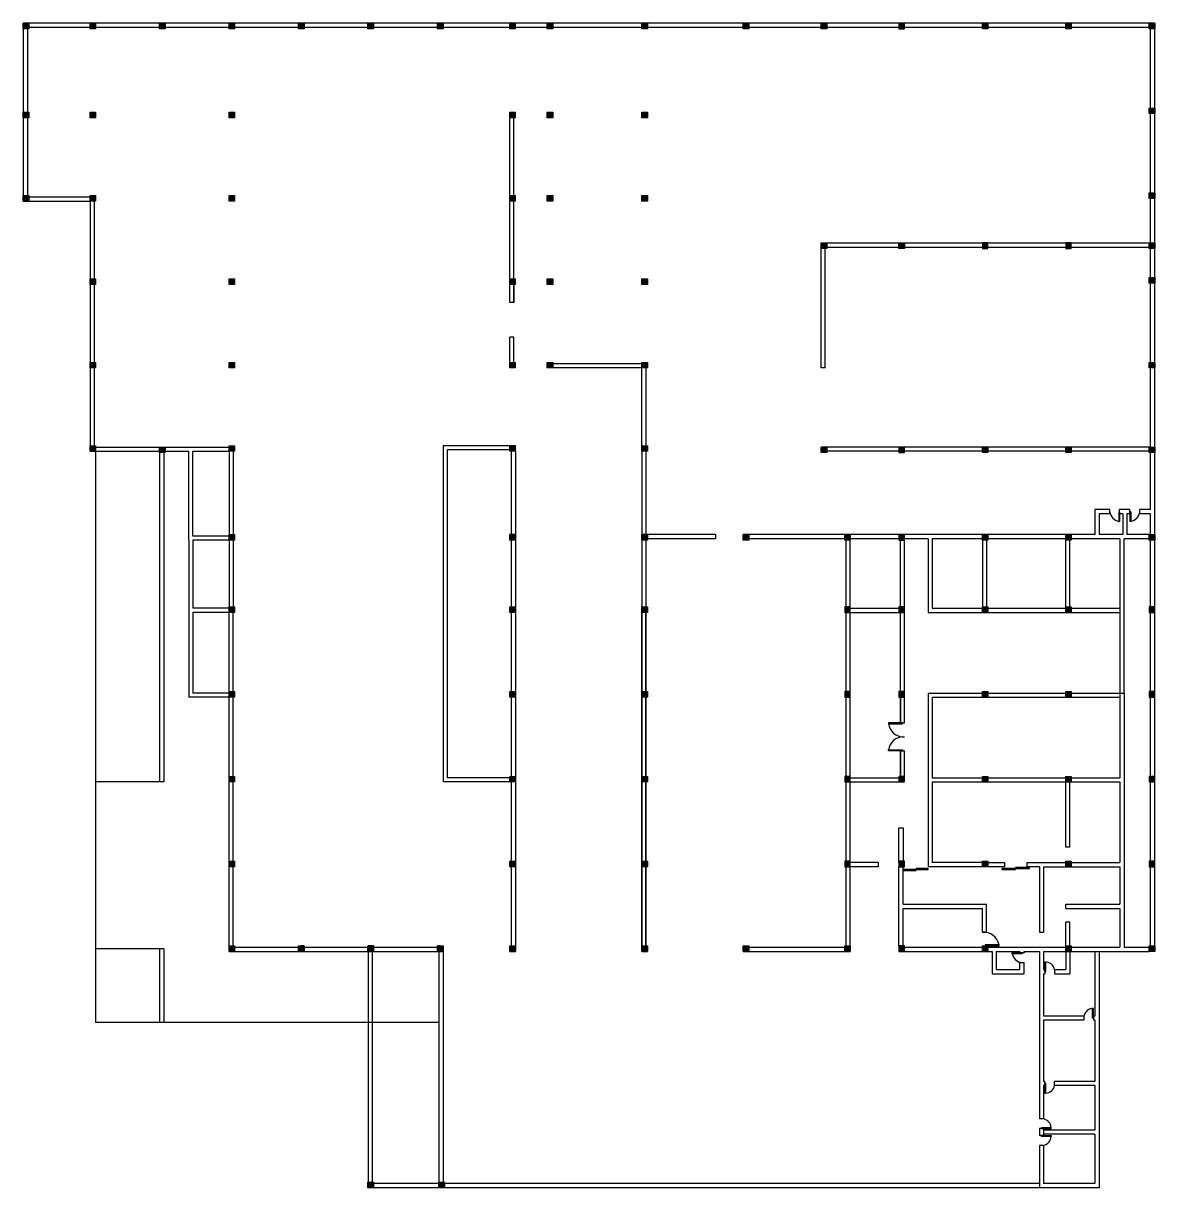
# Model space of a CAD drawing. Header units: inches. Extents: x 690793850 to 3471233902, y 1044954437 to 2780428972.
# Drawn here: x 1735337688 to 1735419088, y 1044957207 to 1045041007 of the extents above; entities that cross this region are included whole.
import ezdxf

# ---------------------------------------------------------------- set-up
doc = ezdxf.new("R2010")
doc.units = ezdxf.units.IN
doc.header["$MEASUREMENT"] = 0

# ---------------------------------------------------------------- blocks, each defined once
blk = doc.blocks.new('poste')
for p, q in [((1735358586.536575, 1045014423.977711), (1735358986.536575, 1045014423.977711)), ((1735358586.536575, 1045014023.977711), (1735358586.536575, 1045014423.977711)), ((1735358986.536575, 1045014023.977711), (1735358586.536575, 1045014023.977711)), ((1735358986.536575, 1045014423.977711), (1735358986.536575, 1045014023.977711))]:
    blk.add_line(p, q)

msp = doc.modelspace()

# ---------------------------------------------------------------- hatches: boundary and pattern name
at = {"true_color": 0xf1eb1f}
h = msp.add_hatch(color=2, dxfattribs=at)
h.dxf.hatch_style = 1
h.paths.add_polyline_path([(1735337688, 1045040607), (1735338088, 1045040607), (1735338088, 1045041007), (1735337688, 1045041007)])
h = msp.add_hatch(color=2, dxfattribs=at)
h.dxf.hatch_style = 1
h.paths.add_polyline_path([(1735342488, 1045040607), (1735342888, 1045040607), (1735342888, 1045041007), (1735342488, 1045041007)])
h = msp.add_hatch(color=2, dxfattribs=at)
h.dxf.hatch_style = 1
h.paths.add_polyline_path([(1735347488, 1045040607), (1735347888, 1045040607), (1735347888, 1045041007), (1735347488, 1045041007)])
h = msp.add_hatch(color=2, dxfattribs=at)
h.dxf.hatch_style = 1
h.paths.add_polyline_path([(1735352488, 1045040607), (1735352888, 1045040607), (1735352888, 1045041007), (1735352488, 1045041007)])
h = msp.add_hatch(color=2, dxfattribs=at)
h.dxf.hatch_style = 1
h.paths.add_polyline_path([(1735357488, 1045040607), (1735357888, 1045040607), (1735357888, 1045041007), (1735357488, 1045041007)])
h = msp.add_hatch(color=2, dxfattribs=at)
h.dxf.hatch_style = 1
h.paths.add_polyline_path([(1735362488, 1045040607), (1735362888, 1045040607), (1735362888, 1045041007), (1735362488, 1045041007)])
h = msp.add_hatch(color=2, dxfattribs=at)
h.dxf.hatch_style = 1
h.paths.add_polyline_path([(1735367488, 1045040607), (1735367888, 1045040607), (1735367888, 1045041007), (1735367488, 1045041007)])
h = msp.add_hatch(color=2, dxfattribs=at)
h.dxf.hatch_style = 1
h.paths.add_polyline_path([(1735372688, 1045040607), (1735373088, 1045040607), (1735373088, 1045041007), (1735372688, 1045041007)])
h = msp.add_hatch(color=2, dxfattribs=at)
h.dxf.hatch_style = 1
h.paths.add_polyline_path([(1735375388, 1045040607), (1735375788, 1045040607), (1735375788, 1045041007), (1735375388, 1045041007)])
h = msp.add_hatch(color=2, dxfattribs=at)
h.dxf.hatch_style = 1
h.paths.add_polyline_path([(1735382188, 1045040607), (1735382588, 1045040607), (1735382588, 1045041007), (1735382188, 1045041007)])
h = msp.add_hatch(color=2, dxfattribs=at)
h.dxf.hatch_style = 1
h.paths.add_polyline_path([(1735389488, 1045040607), (1735389888, 1045040607), (1735389888, 1045041007), (1735389488, 1045041007)])
h = msp.add_hatch(color=2, dxfattribs=at)
h.dxf.hatch_style = 1
h.paths.add_polyline_path([(1735395488, 1045041007), (1735395088, 1045041007), (1735395088, 1045040607), (1735395488, 1045040607)])
h = msp.add_hatch(color=2, dxfattribs=at)
h.dxf.hatch_style = 1
h.paths.add_polyline_path([(1735401088, 1045041007), (1735400688, 1045041007), (1735400688, 1045040607), (1735401088, 1045040607)])
h = msp.add_hatch(color=2, dxfattribs=at)
h.dxf.hatch_style = 1
h.paths.add_polyline_path([(1735406688, 1045040607), (1735407088, 1045040607), (1735407088, 1045041007), (1735406688, 1045041007)])
h = msp.add_hatch(color=2, dxfattribs=at)
h.dxf.hatch_style = 1
h.paths.add_polyline_path([(1735412688, 1045040607), (1735413088, 1045040607), (1735413088, 1045041007), (1735412688, 1045041007)])
h = msp.add_hatch(color=2, dxfattribs=at)
h.dxf.hatch_style = 1
h.paths.add_polyline_path([(1735418688, 1045040607), (1735419088, 1045040607), (1735419088, 1045041007), (1735418688, 1045041007)])
h = msp.add_hatch(color=2, dxfattribs=at)
h.dxf.hatch_style = 1
h.paths.add_polyline_path([(1735337688, 1045034207), (1735338088, 1045034207), (1735338088, 1045034607), (1735337688, 1045034607)])
h = msp.add_hatch(color=2, dxfattribs=at)
h.dxf.hatch_style = 1
h.paths.add_polyline_path([(1735342488, 1045034207), (1735342888, 1045034207), (1735342888, 1045034607), (1735342488, 1045034607)])
h = msp.add_hatch(color=2, dxfattribs=at)
h.dxf.hatch_style = 1
h.paths.add_polyline_path([(1735352488, 1045034207), (1735352888, 1045034207), (1735352888, 1045034607), (1735352488, 1045034607)])
h = msp.add_hatch(color=2, dxfattribs=at)
h.dxf.hatch_style = 1
h.paths.add_polyline_path([(1735372688, 1045034207), (1735373088, 1045034207), (1735373088, 1045034607), (1735372688, 1045034607)])
h = msp.add_hatch(color=2, dxfattribs=at)
h.dxf.hatch_style = 1
h.paths.add_polyline_path([(1735375388, 1045034207), (1735375788, 1045034207), (1735375788, 1045034607), (1735375388, 1045034607)])
h = msp.add_hatch(color=2, dxfattribs=at)
h.dxf.hatch_style = 1
h.paths.add_polyline_path([(1735382188, 1045034207), (1735382588, 1045034207), (1735382588, 1045034607), (1735382188, 1045034607)])
h = msp.add_hatch(color=2, dxfattribs=at)
h.dxf.hatch_style = 1
h.paths.add_polyline_path([(1735418688, 1045034507), (1735419088, 1045034507), (1735419088, 1045034907), (1735418688, 1045034907)])
h = msp.add_hatch(color=2, dxfattribs=at)
h.dxf.hatch_style = 1
h.paths.add_polyline_path([(1735418688, 1045028407), (1735419088, 1045028407), (1735419088, 1045028807), (1735418688, 1045028807)])
h = msp.add_hatch(color=2, dxfattribs=at)
h.dxf.hatch_style = 1
h.paths.add_polyline_path([(1735337688, 1045028207), (1735338088, 1045028207), (1735338088, 1045028607), (1735337688, 1045028607)])
h = msp.add_hatch(color=2, dxfattribs=at)
h.dxf.hatch_style = 1
h.paths.add_polyline_path([(1735342488, 1045028207), (1735342888, 1045028207), (1735342888, 1045028607), (1735342488, 1045028607)])
h = msp.add_hatch(color=2, dxfattribs=at)
h.dxf.hatch_style = 1
h.paths.add_polyline_path([(1735352488, 1045028207), (1735352888, 1045028207), (1735352888, 1045028607), (1735352488, 1045028607)])
h = msp.add_hatch(color=2, dxfattribs=at)
h.dxf.hatch_style = 1
h.paths.add_polyline_path([(1735372688, 1045028207), (1735373088, 1045028207), (1735373088, 1045028607), (1735372688, 1045028607)])
h = msp.add_hatch(color=2, dxfattribs=at)
h.dxf.hatch_style = 1
h.paths.add_polyline_path([(1735375388, 1045028207), (1735375788, 1045028207), (1735375788, 1045028607), (1735375388, 1045028607)])
h = msp.add_hatch(color=2, dxfattribs=at)
h.dxf.hatch_style = 1
h.paths.add_polyline_path([(1735382188, 1045028207), (1735382588, 1045028207), (1735382588, 1045028607), (1735382188, 1045028607)])
h = msp.add_hatch(color=2, dxfattribs=at)
h.dxf.hatch_style = 1
h.paths.add_polyline_path([(1735395488, 1045025207), (1735395088, 1045025207), (1735395088, 1045024807), (1735395488, 1045024807)])
h = msp.add_hatch(color=2, dxfattribs=at)
h.dxf.hatch_style = 1
h.paths.add_polyline_path([(1735401088, 1045025207), (1735400688, 1045025207), (1735400688, 1045024807), (1735401088, 1045024807)])
h = msp.add_hatch(color=2, dxfattribs=at)
h.dxf.hatch_style = 1
h.paths.add_polyline_path([(1735406688, 1045024807), (1735407088, 1045024807), (1735407088, 1045025207), (1735406688, 1045025207)])
h = msp.add_hatch(color=2, dxfattribs=at)
h.dxf.hatch_style = 1
h.paths.add_polyline_path([(1735412688, 1045024807), (1735413088, 1045024807), (1735413088, 1045025207), (1735412688, 1045025207)])
h = msp.add_hatch(color=2, dxfattribs=at)
h.dxf.hatch_style = 1
h.paths.add_polyline_path([(1735418688, 1045024807), (1735419088, 1045024807), (1735419088, 1045025207), (1735418688, 1045025207)])
h = msp.add_hatch(color=2, dxfattribs=at)
h.dxf.hatch_style = 1
h.paths.add_polyline_path([(1735342488, 1045022207), (1735342888, 1045022207), (1735342888, 1045022607), (1735342488, 1045022607)])
h = msp.add_hatch(color=2, dxfattribs=at)
h.dxf.hatch_style = 1
h.paths.add_polyline_path([(1735352488, 1045022207), (1735352888, 1045022207), (1735352888, 1045022607), (1735352488, 1045022607)])
h = msp.add_hatch(color=2, dxfattribs=at)
h.dxf.hatch_style = 1
h.paths.add_polyline_path([(1735372688, 1045022207), (1735373088, 1045022207), (1735373088, 1045022607), (1735372688, 1045022607)])
h = msp.add_hatch(color=2, dxfattribs=at)
h.dxf.hatch_style = 1
h.paths.add_polyline_path([(1735375388, 1045022207), (1735375788, 1045022207), (1735375788, 1045022607), (1735375388, 1045022607)])
h = msp.add_hatch(color=2, dxfattribs=at)
h.dxf.hatch_style = 1
h.paths.add_polyline_path([(1735382188, 1045022207), (1735382588, 1045022207), (1735382588, 1045022607), (1735382188, 1045022607)])
h = msp.add_hatch(color=2, dxfattribs=at)
h.dxf.hatch_style = 1
h.paths.add_polyline_path([(1735418688, 1045022307), (1735419088, 1045022307), (1735419088, 1045022707), (1735418688, 1045022707)])
h = msp.add_hatch(color=2, dxfattribs=at)
h.dxf.hatch_style = 1
h.paths.add_polyline_path([(1735342488, 1045016207), (1735342888, 1045016207), (1735342888, 1045016607), (1735342488, 1045016607)])
h = msp.add_hatch(color=2, dxfattribs=at)
h.dxf.hatch_style = 1
h.paths.add_polyline_path([(1735352488, 1045016207), (1735352888, 1045016207), (1735352888, 1045016607), (1735352488, 1045016607)])
h = msp.add_hatch(color=2, dxfattribs=at)
h.dxf.hatch_style = 1
h.paths.add_polyline_path([(1735372688, 1045016207), (1735373088, 1045016207), (1735373088, 1045016607), (1735372688, 1045016607)])
h = msp.add_hatch(color=2, dxfattribs=at)
h.dxf.hatch_style = 1
h.paths.add_polyline_path([(1735375388, 1045016207), (1735375788, 1045016207), (1735375788, 1045016607), (1735375388, 1045016607)])
h = msp.add_hatch(color=2, dxfattribs=at)
h.dxf.hatch_style = 1
h.paths.add_polyline_path([(1735382188, 1045016207), (1735382588, 1045016207), (1735382588, 1045016607), (1735382188, 1045016607)])
h = msp.add_hatch(color=2, dxfattribs=at)
h.dxf.hatch_style = 1
h.paths.add_polyline_path([(1735418688, 1045016207), (1735419088, 1045016207), (1735419088, 1045016607), (1735418688, 1045016607)])
h = msp.add_hatch(color=2, dxfattribs=at)
h.dxf.hatch_style = 1
h.paths.add_polyline_path([(1735342488, 1045010207), (1735342888, 1045010207), (1735342888, 1045010607), (1735342488, 1045010607)])
h = msp.add_hatch(color=2, dxfattribs=at)
h.dxf.hatch_style = 1
h.paths.add_polyline_path([(1735347488, 1045010107), (1735347888, 1045010107), (1735347888, 1045010507), (1735347488, 1045010507)])
h = msp.add_hatch(color=2, dxfattribs=at)
h.dxf.hatch_style = 1
h.paths.add_polyline_path([(1735352488, 1045010207), (1735352888, 1045010207), (1735352888, 1045010607), (1735352488, 1045010607)])
h = msp.add_hatch(color=2, dxfattribs=at)
h.dxf.hatch_style = 1
h.paths.add_polyline_path([(1735372688, 1045010207), (1735373088, 1045010207), (1735373088, 1045010607), (1735372688, 1045010607)])
h = msp.add_hatch(color=2, dxfattribs=at)
h.dxf.hatch_style = 1
h.paths.add_polyline_path([(1735382188, 1045010207), (1735382588, 1045010207), (1735382588, 1045010607), (1735382188, 1045010607)])
h = msp.add_hatch(color=2, dxfattribs=at)
h.dxf.hatch_style = 1
h.paths.add_polyline_path([(1735395088, 1045010107), (1735395488, 1045010107), (1735395488, 1045010507), (1735395088, 1045010507)])
h = msp.add_hatch(color=2, dxfattribs=at)
h.dxf.hatch_style = 1
h.paths.add_polyline_path([(1735401088, 1045010507), (1735400688, 1045010507), (1735400688, 1045010107), (1735401088, 1045010107)])
h = msp.add_hatch(color=2, dxfattribs=at)
h.dxf.hatch_style = 1
h.paths.add_polyline_path([(1735406688, 1045010107), (1735407088, 1045010107), (1735407088, 1045010507), (1735406688, 1045010507)])
h = msp.add_hatch(color=2, dxfattribs=at)
h.dxf.hatch_style = 1
h.paths.add_polyline_path([(1735412688, 1045010107), (1735413088, 1045010107), (1735413088, 1045010507), (1735412688, 1045010507)])
h = msp.add_hatch(color=2, dxfattribs=at)
h.dxf.hatch_style = 1
h.paths.add_polyline_path([(1735418688, 1045010107), (1735419088, 1045010107), (1735419088, 1045010507), (1735418688, 1045010507)])
h = msp.add_hatch(color=2, dxfattribs=at)
h.dxf.hatch_style = 1
h.paths.add_polyline_path([(1735352488, 1045003807), (1735352888, 1045003807), (1735352888, 1045004207), (1735352488, 1045004207)])
h = msp.add_hatch(color=2, dxfattribs=at)
h.dxf.hatch_style = 1
h.paths.add_polyline_path([(1735372688, 1045003807), (1735373088, 1045003807), (1735373088, 1045004207), (1735372688, 1045004207)])
h = msp.add_hatch(color=2, dxfattribs=at)
h.dxf.hatch_style = 1
h.paths.add_polyline_path([(1735382188, 1045003807), (1735382588, 1045003807), (1735382588, 1045004207), (1735382188, 1045004207)])
h = msp.add_hatch(color=2, dxfattribs=at)
h.dxf.hatch_style = 1
h.paths.add_polyline_path([(1735389488, 1045003807), (1735389888, 1045003807), (1735389888, 1045004207), (1735389488, 1045004207)])
h = msp.add_hatch(color=2, dxfattribs=at)
h.dxf.hatch_style = 1
h.paths.add_polyline_path([(1735396788, 1045003807), (1735397188, 1045003807), (1735397188, 1045004207), (1735396788, 1045004207)])
h = msp.add_hatch(color=2, dxfattribs=at)
h.dxf.hatch_style = 1
h.paths.add_polyline_path([(1735401088, 1045004207), (1735400688, 1045004207), (1735400688, 1045003807), (1735401088, 1045003807)])
h = msp.add_hatch(color=2, dxfattribs=at)
h.dxf.hatch_style = 1
h.paths.add_polyline_path([(1735406688, 1045003807), (1735407088, 1045003807), (1735407088, 1045004207), (1735406688, 1045004207)])
h = msp.add_hatch(color=2, dxfattribs=at)
h.dxf.hatch_style = 1
h.paths.add_polyline_path([(1735412688, 1045003807), (1735413088, 1045003807), (1735413088, 1045004207), (1735412688, 1045004207)])
h = msp.add_hatch(color=2, dxfattribs=at)
h.dxf.hatch_style = 1
h.paths.add_polyline_path([(1735418688, 1045003807), (1735419088, 1045003807), (1735419088, 1045004207), (1735418688, 1045004207)])
h = msp.add_hatch(color=2, dxfattribs=at)
h.dxf.hatch_style = 1
h.paths.add_polyline_path([(1735352488, 1044998607), (1735352888, 1044998607), (1735352888, 1044999007), (1735352488, 1044999007)])
h = msp.add_hatch(color=2, dxfattribs=at)
h.dxf.hatch_style = 1
h.paths.add_polyline_path([(1735372688, 1044998607), (1735373088, 1044998607), (1735373088, 1044999007), (1735372688, 1044999007)])
h = msp.add_hatch(color=2, dxfattribs=at)
h.dxf.hatch_style = 1
h.paths.add_polyline_path([(1735382188, 1044998607), (1735382588, 1044998607), (1735382588, 1044999007), (1735382188, 1044999007)])
h = msp.add_hatch(color=2, dxfattribs=at)
h.dxf.hatch_style = 1
h.paths.add_polyline_path([(1735397188, 1044999007), (1735396788, 1044999007), (1735396788, 1044998607), (1735397188, 1044998607)])
h = msp.add_hatch(color=2, dxfattribs=at)
h.dxf.hatch_style = 1
h.paths.add_polyline_path([(1735401088, 1044999007), (1735400688, 1044999007), (1735400688, 1044998607), (1735401088, 1044998607)])
h = msp.add_hatch(color=2, dxfattribs=at)
h.dxf.hatch_style = 1
h.paths.add_polyline_path([(1735406688, 1044998607), (1735407088, 1044998607), (1735407088, 1044999007), (1735406688, 1044999007)])
h = msp.add_hatch(color=2, dxfattribs=at)
h.dxf.hatch_style = 1
h.paths.add_polyline_path([(1735412688, 1044998607), (1735413088, 1044998607), (1735413088, 1044999007), (1735412688, 1044999007)])
h = msp.add_hatch(color=2, dxfattribs=at)
h.dxf.hatch_style = 1
h.paths.add_polyline_path([(1735419088, 1044999007), (1735418688, 1044999007), (1735418688, 1044998607), (1735419088, 1044998607)])
h = msp.add_hatch(color=2, dxfattribs=at)
h.dxf.hatch_style = 1
h.paths.add_polyline_path([(1735352488, 1044992507), (1735352888, 1044992507), (1735352888, 1044992907), (1735352488, 1044992907)])
h = msp.add_hatch(color=2, dxfattribs=at)
h.dxf.hatch_style = 1
h.paths.add_polyline_path([(1735372688, 1044992507), (1735373088, 1044992507), (1735373088, 1044992907), (1735372688, 1044992907)])
h = msp.add_hatch(color=2, dxfattribs=at)
h.dxf.hatch_style = 1
h.paths.add_polyline_path([(1735382188, 1044992507), (1735382588, 1044992507), (1735382588, 1044992907), (1735382188, 1044992907)])
h = msp.add_hatch(color=2, dxfattribs=at)
h.dxf.hatch_style = 1
h.paths.add_polyline_path([(1735397188, 1044992907), (1735396788, 1044992907), (1735396788, 1044992507), (1735397188, 1044992507)])
h = msp.add_hatch(color=2, dxfattribs=at)
h.dxf.hatch_style = 1
h.paths.add_polyline_path([(1735401088, 1044992907), (1735400688, 1044992907), (1735400688, 1044992507), (1735401088, 1044992507)])
h = msp.add_hatch(color=2, dxfattribs=at)
h.dxf.hatch_style = 1
h.paths.add_polyline_path([(1735406688, 1044992507), (1735407088, 1044992507), (1735407088, 1044992907), (1735406688, 1044992907)])
h = msp.add_hatch(color=2, dxfattribs=at)
h.dxf.hatch_style = 1
h.paths.add_polyline_path([(1735412688, 1044992507), (1735413088, 1044992507), (1735413088, 1044992907), (1735412688, 1044992907)])
h = msp.add_hatch(color=2, dxfattribs=at)
h.dxf.hatch_style = 1
h.paths.add_polyline_path([(1735419088, 1044992907), (1735418688, 1044992907), (1735418688, 1044992507), (1735419088, 1044992507)])
h = msp.add_hatch(color=2, dxfattribs=at)
h.dxf.hatch_style = 1
h.paths.add_polyline_path([(1735352488, 1044986407), (1735352888, 1044986407), (1735352888, 1044986807), (1735352488, 1044986807)])
h = msp.add_hatch(color=2, dxfattribs=at)
h.dxf.hatch_style = 1
h.paths.add_polyline_path([(1735372688, 1044986407), (1735373088, 1044986407), (1735373088, 1044986807), (1735372688, 1044986807)])
h = msp.add_hatch(color=2, dxfattribs=at)
h.dxf.hatch_style = 1
h.paths.add_polyline_path([(1735382188, 1044986407), (1735382588, 1044986407), (1735382588, 1044986807), (1735382188, 1044986807)])
h = msp.add_hatch(color=2, dxfattribs=at)
h.dxf.hatch_style = 1
h.paths.add_polyline_path([(1735397188, 1044986807), (1735396788, 1044986807), (1735396788, 1044986407), (1735397188, 1044986407)])
h = msp.add_hatch(color=2, dxfattribs=at)
h.dxf.hatch_style = 1
h.paths.add_polyline_path([(1735401088, 1044986807), (1735400688, 1044986807), (1735400688, 1044986407), (1735401088, 1044986407)])
h = msp.add_hatch(color=2, dxfattribs=at)
h.dxf.hatch_style = 1
h.paths.add_polyline_path([(1735406688, 1044986407), (1735407088, 1044986407), (1735407088, 1044986807), (1735406688, 1044986807)])
h = msp.add_hatch(color=2, dxfattribs=at)
h.dxf.hatch_style = 1
h.paths.add_polyline_path([(1735412688, 1044986407), (1735413088, 1044986407), (1735413088, 1044986807), (1735412688, 1044986807)])
h = msp.add_hatch(color=2, dxfattribs=at)
h.dxf.hatch_style = 1
h.paths.add_polyline_path([(1735419088, 1044986807), (1735418688, 1044986807), (1735418688, 1044986407), (1735419088, 1044986407)])
h = msp.add_hatch(color=2, dxfattribs=at)
h.dxf.hatch_style = 1
h.paths.add_polyline_path([(1735352488, 1044980307), (1735352888, 1044980307), (1735352888, 1044980707), (1735352488, 1044980707)])
h = msp.add_hatch(color=2, dxfattribs=at)
h.dxf.hatch_style = 1
h.paths.add_polyline_path([(1735372688, 1044980307), (1735373088, 1044980307), (1735373088, 1044980707), (1735372688, 1044980707)])
h = msp.add_hatch(color=2, dxfattribs=at)
h.dxf.hatch_style = 1
h.paths.add_polyline_path([(1735382188, 1044980307), (1735382588, 1044980307), (1735382588, 1044980707), (1735382188, 1044980707)])
h = msp.add_hatch(color=2, dxfattribs=at)
h.dxf.hatch_style = 1
h.paths.add_polyline_path([(1735397188, 1044980707), (1735396788, 1044980707), (1735396788, 1044980307), (1735397188, 1044980307)])
h = msp.add_hatch(color=2, dxfattribs=at)
h.dxf.hatch_style = 1
h.paths.add_polyline_path([(1735401088, 1044980707), (1735400688, 1044980707), (1735400688, 1044980307), (1735401088, 1044980307)])
h = msp.add_hatch(color=2, dxfattribs=at)
h.dxf.hatch_style = 1
h.paths.add_polyline_path([(1735406688, 1044980307), (1735407088, 1044980307), (1735407088, 1044980707), (1735406688, 1044980707)])
h = msp.add_hatch(color=2, dxfattribs=at)
h.dxf.hatch_style = 1
h.paths.add_polyline_path([(1735412688, 1044980307), (1735413088, 1044980307), (1735413088, 1044980707), (1735412688, 1044980707)])
h = msp.add_hatch(color=2, dxfattribs=at)
h.dxf.hatch_style = 1
h.paths.add_polyline_path([(1735419088, 1044980707), (1735418688, 1044980707), (1735418688, 1044980307), (1735419088, 1044980307)])
h = msp.add_hatch(color=2, dxfattribs=at)
h.dxf.hatch_style = 1
h.paths.add_polyline_path([(1735352488, 1044974207), (1735352888, 1044974207), (1735352888, 1044974607), (1735352488, 1044974607)])
h = msp.add_hatch(color=2, dxfattribs=at)
h.dxf.hatch_style = 1
h.paths.add_polyline_path([(1735357488, 1044974207), (1735357888, 1044974207), (1735357888, 1044974607), (1735357488, 1044974607)])
h = msp.add_hatch(color=2, dxfattribs=at)
h.dxf.hatch_style = 1
h.paths.add_polyline_path([(1735362488, 1044974207), (1735362888, 1044974207), (1735362888, 1044974607), (1735362488, 1044974607)])
h = msp.add_hatch(color=2, dxfattribs=at)
h.dxf.hatch_style = 1
h.paths.add_polyline_path([(1735367488, 1044974207), (1735367888, 1044974207), (1735367888, 1044974607), (1735367488, 1044974607)])
h = msp.add_hatch(color=2, dxfattribs=at)
h.dxf.hatch_style = 1
h.paths.add_polyline_path([(1735372688, 1044974207), (1735373088, 1044974207), (1735373088, 1044974607), (1735372688, 1044974607)])
h = msp.add_hatch(color=2, dxfattribs=at)
h.dxf.hatch_style = 1
h.paths.add_polyline_path([(1735382188, 1044974207), (1735382588, 1044974207), (1735382588, 1044974607), (1735382188, 1044974607)])
h = msp.add_hatch(color=2, dxfattribs=at)
h.dxf.hatch_style = 1
h.paths.add_polyline_path([(1735389488, 1044974207), (1735389888, 1044974207), (1735389888, 1044974607), (1735389488, 1044974607)])
h = msp.add_hatch(color=2, dxfattribs=at)
h.dxf.hatch_style = 1
h.paths.add_polyline_path([(1735396788, 1044974207), (1735397188, 1044974207), (1735397188, 1044974607), (1735396788, 1044974607)])
h = msp.add_hatch(color=2, dxfattribs=at)
h.dxf.hatch_style = 1
h.paths.add_polyline_path([(1735401088, 1044974607), (1735400688, 1044974607), (1735400688, 1044974207), (1735401088, 1044974207)])
h = msp.add_hatch(color=2, dxfattribs=at)
h.dxf.hatch_style = 1
h.paths.add_polyline_path([(1735406688, 1044974207), (1735407088, 1044974207), (1735407088, 1044974607), (1735406688, 1044974607)])
h = msp.add_hatch(color=2, dxfattribs=at)
h.dxf.hatch_style = 1
h.paths.add_polyline_path([(1735412688, 1044974207), (1735413088, 1044974207), (1735413088, 1044974607), (1735412688, 1044974607)])
h = msp.add_hatch(color=2, dxfattribs=at)
h.dxf.hatch_style = 1
h.paths.add_polyline_path([(1735418688, 1044974207), (1735419088, 1044974207), (1735419088, 1044974607), (1735418688, 1044974607)])
h = msp.add_hatch(color=2, dxfattribs=at)
h.dxf.hatch_style = 1
h.paths.add_polyline_path([(1735362488, 1044957207), (1735362888, 1044957207), (1735362888, 1044957607), (1735362488, 1044957607)])
h = msp.add_hatch(color=2, dxfattribs=at)
h.dxf.hatch_style = 1
h.paths.add_polyline_path([(1735367588, 1044957207), (1735367988, 1044957207), (1735367988, 1044957607), (1735367588, 1044957607)])

# ---------------------------------------------------------------- linework, layer by layer
for p, q in [((1735342688, 1045041007), (1735337688, 1045041007)), ((1735337688, 1045041007), (1735337688, 1045028207)), ((1735342688, 1045040707), (1735337688, 1045040707)), ((1735337988, 1045041007), (1735337988, 1045028207)), ((1735347688, 1045041007), (1735342688, 1045041007)), ((1735347688, 1045040707), (1735342688, 1045040707)), ((1735352688, 1045041007), (1735347688, 1045041007)), ((1735352688, 1045040707), (1735347688, 1045040707)), ((1735357688, 1045041007), (1735352688, 1045041007)), ((1735357688, 1045040707), (1735352688, 1045040707)), ((1735362688, 1045041007), (1735357688, 1045041007)), ((1735362688, 1045040707), (1735357688, 1045040707)), ((1735367688, 1045041007), (1735362688, 1045041007)), ((1735367688, 1045040707), (1735362688, 1045040707)), ((1735372688, 1045041007), (1735367688, 1045041007)), ((1735372688, 1045040707), (1735367688, 1045040707)), ((1735419088, 1045041007), (1735372688, 1045041007)), ((1735372688, 1045040607), (1735372688, 1045041007)), ((1735419088, 1045040707), (1735372688, 1045040707)), ((1735372988, 1045040607), (1735372988, 1045041007)), ((1735418788, 1045034907), (1735418788, 1045040607)), ((1735419088, 1045034907), (1735419088, 1045040607)), ((1735372688, 1045034207), (1735372688, 1045034607)), ((1735372988, 1045034207), (1735372988, 1045034607)), ((1735372688, 1045028207), (1735372688, 1045034207)), ((1735372988, 1045028207), (1735372988, 1045034207)), ((1735418788, 1045028807), (1735418788, 1045034507)), ((1735419088, 1045028807), (1735419088, 1045034507)), ((1735337688, 1045028507), (1735342488, 1045028507)), ((1735337688, 1045028207), (1735342488, 1045028207)), ((1735342488, 1045028607), (1735342488, 1045010207)), ((1735342788, 1045028607), (1735342788, 1045010207)), ((1735372688, 1045022207), (1735372688, 1045028207)), ((1735372988, 1045022207), (1735372988, 1045028207)), ((1735418788, 1045022707), (1735418788, 1045028407)), ((1735419088, 1045022707), (1735419088, 1045028407)), ((1735395088, 1045016207), (1735395088, 1045025207)), ((1735395088, 1045025207), (1735419088, 1045025207)), ((1735395088, 1045024907), (1735419088, 1045024907)), ((1735395388, 1045016207), (1735395388, 1045025207)), ((1735418788, 1045010507), (1735418788, 1045025207)), ((1735419088, 1045010507), (1735419088, 1045025207)), ((1735372688, 1045020907), (1735372688, 1045022207)), ((1735372988, 1045022207), (1735372988, 1045020907)), ((1735372988, 1045020907), (1735372988, 1045022207)), ((1735418788, 1045016607), (1735418788, 1045022307)), ((1735372988, 1045020907), (1735372688, 1045020907)), ((1735372688, 1045016207), (1735372688, 1045018407)), ((1735372988, 1045018407), (1735372688, 1045018407)), ((1735372988, 1045016207), (1735372988, 1045018407)), ((1735372988, 1045016607), (1735372988, 1045018407)), ((1735382188, 1045016507), (1735375788, 1045016507)), ((1735382188, 1045016207), (1735375788, 1045016207)), ((1735382188, 1045010607), (1735382188, 1045016207)), ((1735382488, 1045016207), (1735382488, 1044974207)), ((1735395388, 1045016207), (1735395088, 1045016207)), ((1735418788, 1045010507), (1735418788, 1045016207)), ((1735342488, 1045010507), (1735352488, 1045010507)), ((1735347488, 1045010507), (1735347488, 1044986407)), ((1735347788, 1045010507), (1735347788, 1044986407)), ((1735367888, 1045010607), (1735367888, 1044986407)), ((1735372688, 1045010607), (1735367888, 1045010607)), ((1735368188, 1045010307), (1735368188, 1044986707)), ((1735372688, 1045010307), (1735368188, 1045010307)), ((1735372688, 1045010207), (1735372688, 1045010607)), ((1735373088, 1045010607), (1735372688, 1045010607)), ((1735373088, 1045010607), (1735372688, 1045010607)), ((1735373088, 1045010307), (1735372688, 1045010307)), ((1735373088, 1045010307), (1735372688, 1045010307)), ((1735372988, 1045010207), (1735372988, 1045010607)), ((1735418688, 1045010507), (1735395088, 1045010507)), ((1735342488, 1045010207), (1735349588, 1045010207)), ((1735342888, 1045010207), (1735342888, 1044969107)), ((1735349588, 1045003807), (1735349588, 1045010207)), ((1735349888, 1045004107), (1735349888, 1045010207)), ((1735349888, 1045010207), (1735352488, 1045010207)), ((1735352488, 1045010207), (1735352488, 1044999007)), ((1735352788, 1045010207), (1735352788, 1044999007)), ((1735372788, 1045010207), (1735372788, 1044974207)), ((1735373088, 1045010207), (1735373088, 1044974207)), ((1735382188, 1045010207), (1735382188, 1044974207)), ((1735418688, 1045010207), (1735395088, 1045010207)), ((1735418688, 1045010207), (1735407088, 1045010207)), ((1735418788, 1045006007), (1735418788, 1045010107)), ((1735419088, 1045005707), (1735419088, 1045010107)), ((1735414788, 1045006007), (1735414788, 1045004207)), ((1735415867, 1045006007), (1735414788, 1045006007)), ((1735415088, 1045005707), (1735415088, 1045004207)), ((1735415867, 1045005707), (1735415088, 1045005707)), ((1735415867, 1045005707), (1735415867, 1045006007)), ((1735416517, 1045005857), (1735416517, 1045005157)), ((1735416517, 1045005857), (1735416567, 1045005857)), ((1735416567, 1045005707), (1735416567, 1045006007)), ((1735417309, 1045006007), (1735416567, 1045006007)), ((1735416567, 1045005857), (1735416567, 1045005157)), ((1735416788, 1045005707), (1735416567, 1045005707)), ((1735416788, 1045005707), (1735416788, 1045004207)), ((1735417088, 1045005707), (1735417088, 1045004207)), ((1735417309, 1045005707), (1735417088, 1045005707)), ((1735417309, 1045005707), (1735417088, 1045005707)), ((1735417309, 1045005707), (1735417309, 1045006007)), ((1735417309, 1045005857), (1735417309, 1045005157)), ((1735417359, 1045005857), (1735417309, 1045005857)), ((1735417359, 1045005857), (1735417359, 1045005157)), ((1735418788, 1045006007), (1735418009, 1045006007)), ((1735418009, 1045005707), (1735418009, 1045006007)), ((1735418788, 1045005707), (1735418009, 1045005707)), ((1735418788, 1045004207), (1735418788, 1045005707)), ((1735419088, 1045004207), (1735419088, 1045005707)), ((1735416517, 1045005157), (1735416567, 1045005157)), ((1735417359, 1045005157), (1735417309, 1045005157)), ((1735349588, 1045003807), (1735349588, 1044998607)), ((1735352488, 1045004107), (1735349888, 1045004107)), ((1735352488, 1045003807), (1735349888, 1045003807)), ((1735349888, 1045003807), (1735349888, 1044998907)), ((1735373088, 1045004207), (1735372688, 1045004207)), ((1735373088, 1045003907), (1735372688, 1045003907)), ((1735382588, 1045004207), (1735382188, 1045004207)), ((1735382588, 1045003907), (1735382188, 1045003907)), ((1735387488, 1045004207), (1735382588, 1045004207)), ((1735387488, 1045003907), (1735382588, 1045003907)), ((1735387488, 1045004207), (1735387488, 1045003907)), ((1735397188, 1045004207), (1735389488, 1045004207)), ((1735397188, 1045003907), (1735389488, 1045003907)), ((1735396788, 1045003907), (1735389888, 1045003907)), ((1735402788, 1045003907), (1735396788, 1045003907)), ((1735396888, 1044974207), (1735396888, 1045004207)), ((1735397188, 1044974207), (1735397188, 1045004207)), ((1735414788, 1045004207), (1735397188, 1045004207)), ((1735400788, 1044990657), (1735400788, 1045003807)), ((1735401088, 1044990657), (1735401088, 1045003807)), ((1735402788, 1045003907), (1735402788, 1044998607)), ((1735403088, 1045003907), (1735403088, 1044998907)), ((1735416588, 1045003907), (1735403088, 1045003907)), ((1735406688, 1045003807), (1735406688, 1044999007)), ((1735406988, 1045003807), (1735406988, 1044999007)), ((1735412688, 1044998907), (1735412688, 1045003807)), ((1735412988, 1044998907), (1735412988, 1045003807)), ((1735416788, 1045004207), (1735415088, 1045004207)), ((1735415388, 1045003907), (1735415388, 1045003908)), ((1735416588, 1045003907), (1735416588, 1044986707)), ((1735418688, 1045003907), (1735416888, 1045003907)), ((1735416888, 1044992807), (1735416888, 1045003907)), ((1735418688, 1045004207), (1735417088, 1045004207)), ((1735418788, 1044974207), (1735418788, 1045004207)), ((1735419088, 1044974207), (1735419088, 1045004207)), ((1735349588, 1044998607), (1735349588, 1044992507)), ((1735352488, 1044998907), (1735349888, 1044998907)), ((1735352488, 1044998607), (1735349888, 1044998607)), ((1735349888, 1044998607), (1735349888, 1044992807)), ((1735352488, 1044992907), (1735352488, 1044998607)), ((1735352788, 1044992907), (1735352788, 1044998607)), ((1735382188, 1044992907), (1735382188, 1044998607)), ((1735382488, 1044992907), (1735382488, 1044998607)), ((1735397188, 1044998907), (1735400688, 1044998907)), ((1735397188, 1044992907), (1735397188, 1044998607)), ((1735397188, 1044998607), (1735400688, 1044998607)), ((1735402788, 1044998607), (1735416588, 1044998607)), ((1735403088, 1044998907), (1735416588, 1044998907)), ((1735419088, 1044992907), (1735419088, 1044998607)), ((1735352488, 1044992807), (1735349888, 1044992807)), ((1735402788, 1044992807), (1735416888, 1044992807)), ((1735402788, 1044992807), (1735402788, 1044980607)), ((1735416888, 1044992807), (1735416888, 1044977307)), ((1735352488, 1044992507), (1735349588, 1044992507)), ((1735352488, 1044986807), (1735352488, 1044992507)), ((1735352788, 1044986807), (1735352788, 1044992507)), ((1735382188, 1044986807), (1735382188, 1044992507)), ((1735382488, 1044986807), (1735382488, 1044992507)), ((1735397188, 1044986807), (1735397188, 1044992507)), ((1735400788, 1044992507), (1735400788, 1044990657)), ((1735403088, 1044992507), (1735416588, 1044992507)), ((1735403088, 1044992507), (1735403088, 1044986707)), ((1735419088, 1044986807), (1735419088, 1044992507)), ((1735400938, 1044990657), (1735399938, 1044990657)), ((1735399938, 1044990657), (1735399938, 1044990587)), ((1735399938, 1044990587), (1735400938, 1044990587)), ((1735400788, 1044990657), (1735401088, 1044990657)), ((1735400938, 1044990587), (1735400938, 1044990657)), ((1735400938, 1044989657), (1735401088, 1044989657)), ((1735399938, 1044988657), (1735399938, 1044988727)), ((1735399938, 1044988727), (1735400938, 1044988727)), ((1735400938, 1044988657), (1735399938, 1044988657)), ((1735400788, 1044986407), (1735400788, 1044988657)), ((1735400788, 1044988657), (1735401088, 1044988657)), ((1735400788, 1044988657), (1735400788, 1044986807)), ((1735400938, 1044988727), (1735400938, 1044988657)), ((1735401088, 1044986407), (1735401088, 1044988657)), ((1735347788, 1044986407), (1735342888, 1044986407)), ((1735352488, 1044980707), (1735352488, 1044986407)), ((1735352788, 1044980707), (1735352788, 1044986407)), ((1735373088, 1044986407), (1735367888, 1044986407)), ((1735373088, 1044986707), (1735368188, 1044986707)), ((1735382188, 1044980707), (1735382188, 1044986407)), ((1735382488, 1044980707), (1735382488, 1044986407)), ((1735397188, 1044986707), (1735400688, 1044986707)), ((1735397188, 1044980707), (1735397188, 1044986407)), ((1735397188, 1044986407), (1735400688, 1044986407)), ((1735403088, 1044986707), (1735416588, 1044986707)), ((1735403088, 1044986407), (1735416588, 1044986407)), ((1735403088, 1044986407), (1735403088, 1044980607)), ((1735412688, 1044981707), (1735412688, 1044986407)), ((1735412988, 1044981707), (1735412988, 1044986407)), ((1735416588, 1044986407), (1735416588, 1044980607)), ((1735419088, 1044980707), (1735419088, 1044986407)), ((1735397188, 1044974207), (1735397188, 1044983607)), ((1735400688, 1044980607), (1735400688, 1044983107)), ((1735400688, 1044983107), (1735400988, 1044983107)), ((1735400988, 1044983107), (1735400988, 1044980707)), ((1735412988, 1044981707), (1735412688, 1044981707)), ((1735352488, 1044974607), (1735352488, 1044980307)), ((1735352788, 1044974607), (1735352788, 1044980307)), ((1735382188, 1044974607), (1735382188, 1044980307)), ((1735382488, 1044974607), (1735382488, 1044980307)), ((1735399188, 1044980607), (1735397188, 1044980607)), ((1735399188, 1044980307), (1735397188, 1044980307)), ((1735399188, 1044980607), (1735399188, 1044980307)), ((1735401088, 1044980607), (1735400688, 1044980607)), ((1735400688, 1044974607), (1735400688, 1044980307)), ((1735401088, 1044980307), (1735400688, 1044980307)), ((1735400788, 1044980307), (1735400788, 1044980707)), ((1735400988, 1044977607), (1735400988, 1044980307)), ((1735401088, 1044980307), (1735400988, 1044980307)), ((1735401088, 1044980307), (1735401088, 1044980707)), ((1735402788, 1044980175), (1735401938, 1044980175)), ((1735401938, 1044980175), (1735401938, 1044980105)), ((1735402788, 1044980607), (1735402788, 1044980307)), ((1735407088, 1044980307), (1735402788, 1044980307)), ((1735402788, 1044980105), (1735402788, 1044980175)), ((1735406688, 1044980607), (1735403088, 1044980607)), ((1735407088, 1044980607), (1735408288, 1044980607)), ((1735408288, 1044980307), (1735407088, 1044980307)), ((1735409081, 1044980184), (1735408081, 1044980184)), ((1735408081, 1044980184), (1735408081, 1044980114)), ((1735408288, 1044980607), (1735408288, 1044980307)), ((1735410081, 1044980254), (1735409081, 1044980254)), ((1735409081, 1044980254), (1735409081, 1044980184)), ((1735409081, 1044980184), (1735410081, 1044980184)), ((1735409081, 1044980114), (1735409081, 1044980184)), ((1735409888, 1044980607), (1735409888, 1044980307)), ((1735409888, 1044980607), (1735411088, 1044980607)), ((1735410788, 1044980307), (1735409888, 1044980307)), ((1735410081, 1044980184), (1735410081, 1044980254)), ((1735410788, 1044980307), (1735410788, 1044977307)), ((1735411088, 1044980607), (1735415622, 1044980607)), ((1735411088, 1044980307), (1735416588, 1044980307)), ((1735411088, 1044980307), (1735411088, 1044977607)), ((1735412688, 1044980307), (1735412688, 1044980707)), ((1735412688, 1044980607), (1735416588, 1044980607)), ((1735412988, 1044980307), (1735412988, 1044980707)), ((1735416588, 1044980307), (1735416588, 1044977607)), ((1735401938, 1044980105), (1735401041, 1044980105)), ((1735401041, 1044980105), (1735401041, 1044980035)), ((1735401041, 1044980035), (1735401938, 1044980035)), ((1735401938, 1044980105), (1735402788, 1044980105)), ((1735401938, 1044980035), (1735401938, 1044980105)), ((1735408081, 1044980114), (1735409081, 1044980114)), ((1735400988, 1044977607), (1735406688, 1044977607)), ((1735400988, 1044974607), (1735400988, 1044977307)), ((1735400988, 1044977307), (1735406688, 1044977307)), ((1735406688, 1044977607), (1735406988, 1044977607)), ((1735406688, 1044975607), (1735406688, 1044977307)), ((1735406988, 1044975607), (1735406988, 1044977607)), ((1735410788, 1044977307), (1735410788, 1044975607)), ((1735411088, 1044977607), (1735411088, 1044975607)), ((1735412688, 1044977607), (1735416588, 1044977607)), ((1735412688, 1044977307), (1735412688, 1044977607)), ((1735412688, 1044977307), (1735416588, 1044977307)), ((1735416588, 1044977307), (1735416588, 1044974507)), ((1735416888, 1044977307), (1735416888, 1044974507)), ((1735412688, 1044974507), (1735412688, 1044976307)), ((1735412988, 1044976307), (1735412688, 1044976307)), ((1735412988, 1044974507), (1735412988, 1044976307)), ((1735406688, 1044975607), (1735406988, 1044975607)), ((1735410788, 1044975607), (1735411088, 1044975607)), ((1735347488, 1044974407), (1735342888, 1044974407)), ((1735347788, 1044974407), (1735347488, 1044974407)), ((1735347788, 1044974407), (1735347488, 1044974407)), ((1735347488, 1044974407), (1735347488, 1044969107)), ((1735347788, 1044974407), (1735347788, 1044969107)), ((1735352488, 1044974507), (1735367888, 1044974507)), ((1735357888, 1044974607), (1735357688, 1044974607)), ((1735357888, 1044974307), (1735357688, 1044974307)), ((1735362688, 1044974607), (1735362488, 1044974607)), ((1735362688, 1044974307), (1735362488, 1044974307)), ((1735362888, 1044974607), (1735362688, 1044974607)), ((1735362888, 1044974307), (1735362688, 1044974307)), ((1735367688, 1044974607), (1735367488, 1044974607)), ((1735367888, 1044974307), (1735367488, 1044974307)), ((1735372688, 1044974507), (1735373088, 1044974507)), ((1735373088, 1044974307), (1735372688, 1044974307)), ((1735382188, 1044974507), (1735382588, 1044974507)), ((1735389488, 1044974507), (1735397188, 1044974507)), ((1735396788, 1044974507), (1735397188, 1044974507)), ((1735401088, 1044974507), (1735410788, 1044974507)), ((1735407888, 1044974677), (1735406888, 1044974677)), ((1735406888, 1044974677), (1735406888, 1044974607)), ((1735406888, 1044974607), (1735407888, 1044974607)), ((1735407888, 1044974607), (1735407888, 1044974677)), ((1735410788, 1044974507), (1735416588, 1044974507)), ((1735411788, 1044974507), (1735415288, 1044974507)), ((1735415138, 1044974507), (1735415138, 1044974507)), ((1735415438, 1044974508), (1735415439, 1044974508)), ((1735415439, 1044974508), (1735416439, 1044974508)), ((1735416888, 1044974507), (1735418688, 1044974507)), ((1735352488, 1044974207), (1735367888, 1044974207)), ((1735362488, 1044974207), (1735362488, 1044957207)), ((1735362788, 1044974207), (1735362788, 1044957207)), ((1735367588, 1044974207), (1735367588, 1044969107)), ((1735367888, 1044974207), (1735367888, 1044969107)), ((1735372688, 1044974207), (1735373088, 1044974207)), ((1735382188, 1044974207), (1735382588, 1044974207)), ((1735389488, 1044974207), (1735397188, 1044974207)), ((1735400688, 1044974207), (1735407388, 1044974207)), ((1735407088, 1044974207), (1735407388, 1044974207)), ((1735407388, 1044974207), (1735407388, 1044972607)), ((1735407688, 1044974207), (1735407688, 1044972907)), ((1735407688, 1044974207), (1735409388, 1044974207)), ((1735409538, 1044974107), (1735408838, 1044974107)), ((1735408838, 1044974037), (1735408838, 1044974107)), ((1735409538, 1044974037), (1735408838, 1044974037)), ((1735409388, 1044974107), (1735409388, 1044974207)), ((1735409688, 1044974107), (1735409388, 1044974107)), ((1735409538, 1044974107), (1735409538, 1044974037)), ((1735409688, 1044974207), (1735410788, 1044974207)), ((1735409688, 1044974207), (1735409688, 1044974107)), ((1735409688, 1044974107), (1735409688, 1044974207)), ((1735410788, 1044974207), (1735410788, 1044962157)), ((1735411088, 1044974207), (1735411088, 1044972907)), ((1735411088, 1044974207), (1735418688, 1044974207)), ((1735411088, 1044974207), (1735414788, 1044974207)), ((1735411188, 1044972757), (1735411188, 1044973457)), ((1735411258, 1044972757), (1735411258, 1044973455)), ((1735412688, 1044974207), (1735412688, 1044972907)), ((1735412988, 1044974207), (1735412988, 1044972607)), ((1735414788, 1044974207), (1735414788, 1044969557)), ((1735415088, 1044974207), (1735415088, 1044969407)), ((1735407388, 1044972607), (1735409388, 1044972607)), ((1735407688, 1044972907), (1735409388, 1044972907)), ((1735409388, 1044972907), (1735409388, 1044973407)), ((1735409388, 1044973407), (1735409688, 1044973407)), ((1735409388, 1044972607), (1735409688, 1044972607)), ((1735409688, 1044972607), (1735409688, 1044973407)), ((1735411088, 1044972907), (1735411188, 1044972907)), ((1735411088, 1044972907), (1735411188, 1044972907)), ((1735411088, 1044972607), (1735411188, 1044972607)), ((1735411088, 1044972607), (1735411088, 1044969557)), ((1735411188, 1044972907), (1735411188, 1044972607)), ((1735411188, 1044972757), (1735411258, 1044972757)), ((1735411888, 1044972907), (1735411888, 1044972607)), ((1735411888, 1044972907), (1735412688, 1044972907)), ((1735411888, 1044972607), (1735412988, 1044972607)), ((1735414618, 1044969407), (1735414618, 1044970105)), ((1735414688, 1044969407), (1735414688, 1044970107)), ((1735413988, 1044969557), (1735411088, 1044969557)), ((1735411088, 1044969257), (1735411088, 1044964857)), ((1735413988, 1044969257), (1735411088, 1044969257)), ((1735413988, 1044969557), (1735413988, 1044969257)), ((1735414688, 1044969407), (1735414618, 1044969407)), ((1735414788, 1044969557), (1735414688, 1044969557)), ((1735414788, 1044969557), (1735414688, 1044969557)), ((1735414688, 1044969557), (1735414688, 1044969257)), ((1735414788, 1044969257), (1735414688, 1044969257)), ((1735414788, 1044969257), (1735414788, 1044964857)), ((1735415088, 1044969407), (1735415088, 1044964707)), ((1735347488, 1044969107), (1735342888, 1044969107)), ((1735367588, 1044969107), (1735347488, 1044969107)), ((1735367588, 1044969107), (1735367588, 1044957207)), ((1735367888, 1044969107), (1735367888, 1044957207)), ((1735411188, 1044964857), (1735411088, 1044964857)), ((1735411088, 1044964557), (1735411088, 1044962157)), ((1735411088, 1044964557), (1735411188, 1044964557)), ((1735411188, 1044964557), (1735411088, 1044964557)), ((1735411188, 1044964557), (1735411188, 1044964857)), ((1735411188, 1044964707), (1735411188, 1044964007)), ((1735411258, 1044964707), (1735411188, 1044964707)), ((1735411258, 1044964007), (1735411258, 1044964707)), ((1735414788, 1044964857), (1735411888, 1044964857)), ((1735411888, 1044964557), (1735411888, 1044964857)), ((1735414788, 1044964557), (1735411888, 1044964557)), ((1735414788, 1044964557), (1735414788, 1044961357)), ((1735415088, 1044964707), (1735415088, 1044961207)), ((1735411188, 1044964007), (1735411258, 1044964007)), ((1735411088, 1044962157), (1735410788, 1044962157)), ((1735411088, 1044961457), (1735410788, 1044961457)), ((1735410788, 1044961457), (1735410788, 1044960957)), ((1735411088, 1044960957), (1735410788, 1044960957)), ((1735411638, 1044961527), (1735410938, 1044961527)), ((1735410938, 1044961527), (1735410938, 1044961457)), ((1735410938, 1044961457), (1735411638, 1044961457)), ((1735410938, 1044960957), (1735411638, 1044960957)), ((1735410938, 1044960887), (1735410938, 1044960957)), ((1735411638, 1044960887), (1735410938, 1044960887)), ((1735411088, 1044961357), (1735411088, 1044961457)), ((1735411088, 1044961457), (1735411088, 1044961357)), ((1735414788, 1044961357), (1735411088, 1044961357)), ((1735411088, 1044961357), (1735411088, 1044961057)), ((1735414788, 1044961057), (1735411088, 1044961057)), ((1735411088, 1044961057), (1735411088, 1044960957)), ((1735411638, 1044961457), (1735411638, 1044961527)), ((1735411638, 1044960957), (1735411638, 1044960887)), ((1735414788, 1044961057), (1735414788, 1044957507)), ((1735415088, 1044961207), (1735415088, 1044957207)), ((1735411088, 1044960257), (1735410788, 1044960257)), ((1735410788, 1044960257), (1735410788, 1044957207)), ((1735411088, 1044960257), (1735411088, 1044957507)), ((1735386588, 1044957507), (1735362488, 1044957507)), ((1735386588, 1044957207), (1735362488, 1044957207)), ((1735392188, 1044957507), (1735386588, 1044957507)), ((1735392188, 1044957207), (1735386588, 1044957207)), ((1735410788, 1044957507), (1735392188, 1044957507)), ((1735410788, 1044957207), (1735392188, 1044957207)), ((1735415088, 1044957207), (1735410788, 1044957207)), ((1735414788, 1044957507), (1735411088, 1044957507))]:
    msp.add_line(p, q)
for centre, radius, start, end in [((1735416657, 1045005939), 794, 185.91036, 259.84745), ((1735417219, 1045005939), 794, 280.15256, 354.08964), ((1735401013, 1044990741), 1086, 188.11485, 266.03949), ((1735401013, 1044988574), 1086, 93.96051, 171.88514), ((1735401013, 1044988574), 1086, 86.03949223065266, 86.03949233105305), ((1735406763, 1044974465), 1145, 10.69254, 93.75609), ((1735409613, 1044974195), 791, 275.44224, 275.44224), ((1735409613, 1044974195), 791, 191.46782, 264.55776), ((1735411204, 1044972757), 700, 12.37031, 91.31523), ((1735414672, 1044969407), 700, 88.68477, 167.62969), ((1735411202, 1044964707), 702, 274.5765, 347.66645), ((1735411202, 1044964707), 702, 12.33355205030169, 12.33355216432362), ((1735410938, 1044961471), 702, 4.5765, 77.66645), ((1735410938, 1044960943), 702, 282.33355, 355.4235)]:
    msp.add_arc(centre, radius, start, end)

# ---------------------------------------------------------------- block references
at = {"color": 2, "true_color": 0xf1eb1f}
for p in [(-20899, 26583), (-16099, 26583), (-11099, 26583), (-6099, 26583), (-1099, 26583), (3901, 26583), (8901, 26583), (14101, 26583), (16801, 26583), (23601, 26583), (30901, 26583), (48101, 26583), (54101, 26583), (60101, 26583), (-20899, 20183), (-16099, 20183), (-6099, 20183), (14101, 20183), (16801, 20183), (23601, 20183), (60101, 20483), (60101, 14383), (-20899, 14183), (-16099, 14183), (-6099, 14183), (14101, 14183), (16801, 14183), (23601, 14183), (60101, 10783), (-16099, 8183), (-6099, 8183), (14101, 8183), (16801, 8183), (23601, 8183), (60101, 8283), (-16099, 2183), (-6099, 2183), (14101, 2183), (16801, 2183), (23601, 2183), (60101, 2183), (-16099, -3817), (-11099, -3917), (-6099, -3817), (14101, -3817), (23601, -3817), (36501, -3917), (48101, -3917), (54101, -3917), (60101, -3917), (-6099, -10217), (14101, -10217), (23601, -10217), (30901, -10217), (38201, -10217), (48101, -10217), (54101, -10217), (60101, -10217), (-6099, -15417), (14101, -15417), (23601, -15417), (48101, -15417), (54101, -15417), (-6099, -21517), (14101, -21517), (23601, -21517), (48101, -21517), (54101, -21517), (-6099, -27617), (14101, -27617), (23601, -27617), (48101, -27617), (54101, -27617), (-6099, -33717), (14101, -33717), (23601, -33717), (48101, -33717), (54101, -33717), (-6099, -39817), (-1099, -39817), (3901, -39817), (8901, -39817), (14101, -39817), (23601, -39817), (30901, -39817), (38201, -39817), (48101, -39817), (54101, -39817), (60101, -39817), (3901, -56817), (9001, -56817)]:
    msp.add_blockref('poste', p, dxfattribs=at)
at = {"color": 2, "true_color": 0xf1eb1f, "rotation": 180}
for p in [(3470754074, 2090055031), (3470754074, 2090039231), (3470759674, 2090039231)]:
    msp.add_blockref('poste', p, dxfattribs=at)
at = {"color": 2, "true_color": 0xf1eb1f, "xscale": -1}
for p in [(3470759674, 26583), (3470759674, -3917), (3470759674, -10217), (3470755774, -15417), (3470759674, -15417), (3470777674, -15417), (3470755774, -21517), (3470759674, -21517), (3470777674, -21517), (3470755774, -27617), (3470759674, -27617), (3470777674, -27617), (3470755774, -33717), (3470759674, -33717), (3470777674, -33717), (3470759674, -39817)]:
    msp.add_blockref('poste', p, dxfattribs=at)
at = {"color": 2, "true_color": 0xf1eb1f, "xscale": -1, "rotation": 180}
for p in [(48101, 2090039231), (54101, 2090039231)]:
    msp.add_blockref('poste', p, dxfattribs=at)

doc.saveas('drawing.dxf')
